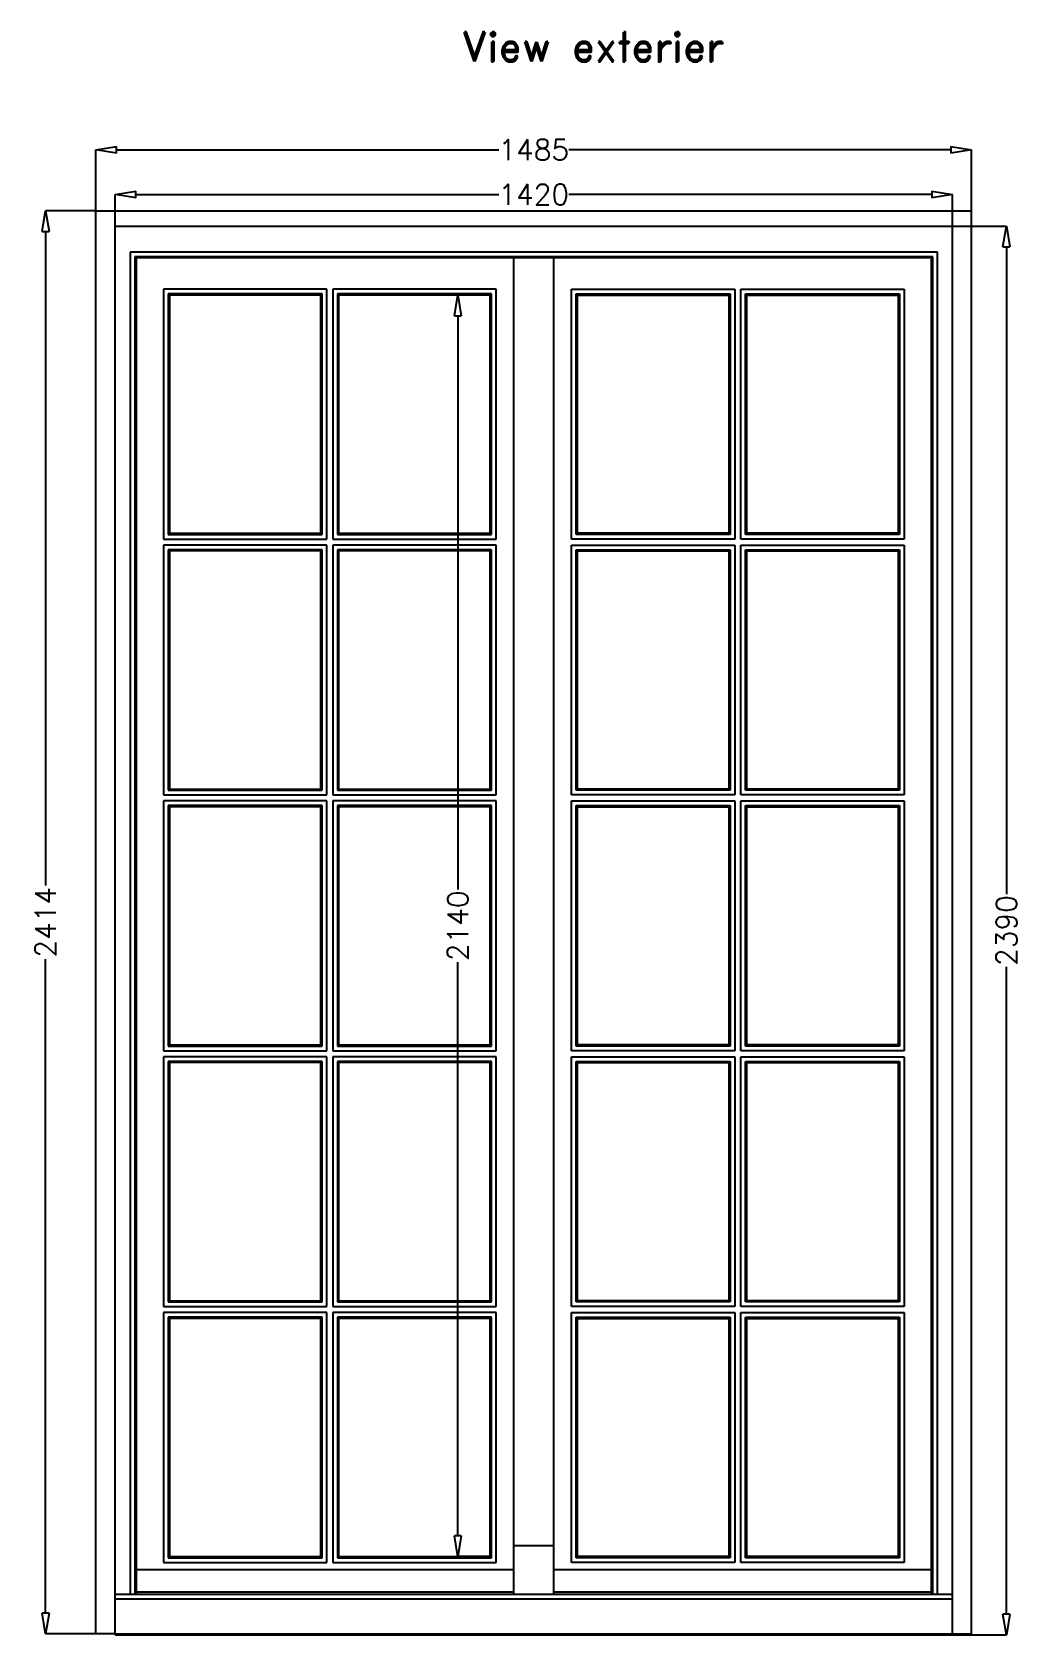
# Model space of a CAD drawing. Header units: millimetres. Extents: x 2806 to 10642, y -276 to 6064.
# Drawn here: x 2929 to 4605, y 3344 to 6064 of the extents above; entities that cross this region are included whole.
import ezdxf
from ezdxf.enums import TextEntityAlignment as Align

# ---------------------------------------------------------------- set-up
doc = ezdxf.new("R2010")
doc.units = ezdxf.units.MM
doc.layers.get('0').update_dxf_attribs({"color": 250})
for name, color, linetype in [('dim', 7, 'Continuous'), ('txt', 189, 'Continuous'), ('wall', 5, 'Continuous')]:
    doc.layers.add(name, color=color, linetype=linetype)
doc.styles.add('ROMAND', font='romand.shx')
doc.styles.add('romans', font='romans.shx')
doc.dimstyles.new('ECH1-1 objet', dxfattribs={"dimtxt": 35, "dimasz": 35, "dimexe": 0.18, "dimexo": 0, "dimgap": 0.09, "dimtad": 0, "dimdec": 8, "dimdsep": 46, "dimtxsty": 'romans', "dimblk1": 'CLOSEDBLANK', "dimblk2": 'CLOSEDBLANK', "dimsah": 1, "dimcen": 1, "dimclrd": 9, "dimclre": 9, "dimclrt": 6, "dimadec": 0, "dimazin": 0, "dimtfac": 1, "dimtdec": 8, "dimtofl": 0, "dimtmove": 0, "dimatfit": 3, "dimldrblk": 'CLOSEDBLANK', "dimfxl": 1, "dimtolj": 1, "dimtzin": 0, "dimarcsym": 0})

# ---------------------------------------------------------------- blocks, each defined once
blk = doc.blocks.new('_ClosedBlank')
at = {"color": 0, "linetype": 'ByBlock', "lineweight": -2}
for p, q in [((-1, 0.167), (0, 0)), ((-1, 0.167), (-1, -0.167)), ((0, 0), (-1, -0.167))]:
    blk.add_line(p, q, dxfattribs=at)
blk = doc.blocks.new('*D39')
at = {"layer": 'Defpoints', "color": 0, "transparency": 16777216}
for p in [(3651.5, 5617.5), (3706.2, 5617.5), (3706.2, 3477.5)]:
    blk.add_point(p, dxfattribs=at)
at = {"layer": 'dim', "color": 9, "lineweight": -2, "transparency": 16777216}
for p, q in [((3706.2, 5617.5), (3651.4, 5617.5)), ((3651.5, 5582.5), (3651.5, 4609.2)), ((3651.5, 3512.5), (3651.5, 4485.7)), ((3706.2, 3477.5), (3651.4, 3477.5))]:
    blk.add_line(p, q, dxfattribs=at)
at = {"layer": 'dim', "color": 9, "lineweight": -2, "transparency": 16777216, "xscale": 35, "yscale": 35, "zscale": 35}
for p, rotation in [((3651.5, 5617.5), 90), ((3651.5, 3477.5), 270)]:
    blk.add_blockref('_ClosedBlank', p, dxfattribs=dict(at, rotation=rotation))
at = {"layer": 'dim', "color": 6, "transparency": 16777216, "insert": (3651.5, 4547.5), "char_height": 35, "attachment_point": 5, "rotation": 90, "style": 'romans'}
blk.add_mtext('\\A1;2140', dxfattribs=at)
blk = doc.blocks.new('*D40')
at = {"layer": 'Defpoints', "color": 0, "transparency": 16777216}
for p in [(4522.7, 5864), (3037.7, 5760.5), (4522.7, 5760.5)]:
    blk.add_point(p, dxfattribs=at)
at = {"layer": 'dim', "color": 9, "lineweight": -2, "transparency": 16777216}
for p, q in [((3037.7, 5760.5), (3037.7, 5864.1)), ((3072.7, 5864), (3721, 5864)), ((4487.7, 5864), (3839.5, 5864)), ((4522.7, 5760.5), (4522.7, 5864.1))]:
    blk.add_line(p, q, dxfattribs=at)
at = {"layer": 'dim', "color": 9, "lineweight": -2, "transparency": 16777216, "xscale": 35, "yscale": 35, "zscale": 35, "rotation": 180}
blk.add_blockref('_ClosedBlank', (3037.7, 5864), dxfattribs=at)
at = {"layer": 'dim', "color": 9, "lineweight": -2, "transparency": 16777216, "xscale": 35, "yscale": 35, "zscale": 35}
blk.add_blockref('_ClosedBlank', (4522.7, 5864), dxfattribs=at)
at = {"layer": 'dim', "color": 6, "transparency": 16777216, "insert": (3780.2, 5864), "char_height": 35, "attachment_point": 5, "style": 'romans'}
blk.add_mtext('\\A1;1485', dxfattribs=at)
blk = doc.blocks.new('*D41')
at = {"layer": 'Defpoints', "color": 0, "transparency": 16777216}
for p in [(3037.7, 5760.5), (2952.4, 3346.5), (3037.7, 3346.5)]:
    blk.add_point(p, dxfattribs=at)
at = {"layer": 'dim', "color": 9, "lineweight": -2, "transparency": 16777216}
for p, q in [((3037.7, 5760.5), (2952.2, 5760.5)), ((2952.4, 5725.5), (2952.4, 4616.1)), ((2952.4, 3381.5), (2952.4, 4490.9)), ((3037.7, 3346.5), (2952.2, 3346.5))]:
    blk.add_line(p, q, dxfattribs=at)
at = {"layer": 'dim', "color": 9, "lineweight": -2, "transparency": 16777216, "xscale": 35, "yscale": 35, "zscale": 35}
for p, rotation in [((2952.4, 5760.5), 90), ((2952.4, 3346.5), 270)]:
    blk.add_blockref('_ClosedBlank', p, dxfattribs=dict(at, rotation=rotation))
at = {"layer": 'dim', "color": 6, "transparency": 16777216, "insert": (2952.4, 4553.5), "char_height": 35, "attachment_point": 5, "rotation": 90, "style": 'romans'}
blk.add_mtext('\\A1;2414', dxfattribs=at)
blk = doc.blocks.new('*D42')
at = {"layer": 'Defpoints', "color": 0, "transparency": 16777216}
for p in [(4490.2, 5734.5), (4581.6, 5734.5), (4490.2, 3344.5)]:
    blk.add_point(p, dxfattribs=at)
at = {"layer": 'dim', "color": 9, "lineweight": -2, "transparency": 16777216}
for p, q in [((4490.2, 5734.5), (4581.8, 5734.5)), ((4581.6, 5699.5), (4581.6, 4601.2)), ((4581.6, 3379.5), (4581.6, 4477.7)), ((4490.2, 3344.5), (4581.8, 3344.5))]:
    blk.add_line(p, q, dxfattribs=at)
at = {"layer": 'dim', "color": 9, "lineweight": -2, "transparency": 16777216, "xscale": 35, "yscale": 35, "zscale": 35}
for p, rotation in [((4581.6, 5734.5), 90), ((4581.6, 3344.5), 270)]:
    blk.add_blockref('_ClosedBlank', p, dxfattribs=dict(at, rotation=rotation))
at = {"layer": 'dim', "color": 6, "transparency": 16777216, "insert": (4581.6, 4539.5), "char_height": 35, "attachment_point": 5, "rotation": 90, "style": 'romans'}
blk.add_mtext('\\A1;2390', dxfattribs=at)
blk = doc.blocks.new('*D43')
at = {"layer": 'Defpoints', "color": 0, "transparency": 16777216}
for p in [(3070.2, 5788.1), (3070.2, 5734.5), (4490.2, 5734.5)]:
    blk.add_point(p, dxfattribs=at)
at = {"layer": 'dim', "color": 9, "lineweight": -2, "transparency": 16777216}
for p, q in [((3070.2, 5734.5), (3070.2, 5788.3)), ((3105.2, 5788.1), (3721, 5788.1)), ((4455.2, 5788.1), (3839.5, 5788.1)), ((4490.2, 5734.5), (4490.2, 5788.3))]:
    blk.add_line(p, q, dxfattribs=at)
at = {"layer": 'dim', "color": 9, "lineweight": -2, "transparency": 16777216, "xscale": 35, "yscale": 35, "zscale": 35, "rotation": 180}
blk.add_blockref('_ClosedBlank', (3070.2, 5788.1), dxfattribs=at)
at = {"layer": 'dim', "color": 9, "lineweight": -2, "transparency": 16777216, "xscale": 35, "yscale": 35, "zscale": 35}
blk.add_blockref('_ClosedBlank', (4490.2, 5788.1), dxfattribs=at)
at = {"layer": 'dim', "color": 6, "transparency": 16777216, "insert": (3780.2, 5788.1), "char_height": 35, "attachment_point": 5, "style": 'romans'}
blk.add_mtext('\\A1;1420', dxfattribs=at)

msp = doc.modelspace()

# ---------------------------------------------------------------- linework, layer by layer
for p, q in [((3037.74883333, 3346.47325006), (3037.74883333, 5760.47325006)), ((3037.74883333, 5760.47325006), (4522.74883333, 5760.47325006)), ((4522.74883333, 3346.47325006), (4522.74883333, 5760.47325006)), ((4464.74883333, 5690.47325006), (3095.74883333, 5690.47325006)), ((3095.74883333, 5690.47325006), (3095.74883333, 3413.47325006)), ((4464.74883333, 3413.47325006), (4464.74883333, 5690.47325006)), ((4456.74883333, 5682.47325006), (3103.74883333, 5682.47325006)), ((3103.74883333, 5682.47325006), (3103.74883333, 3413.47325006)), ((4454.74883333, 5680.47325006), (3105.74883333, 5680.47325006)), ((3105.74883333, 5680.47325006), (3105.74883333, 3413.47325006)), ((3746.24883333, 3413.47325006), (3746.24883333, 5680.47325006)), ((3814.24883333, 3413.47325006), (3814.24883333, 5680.47325006)), ((4454.74883333, 3413.47325006), (4454.74883333, 5680.47325006)), ((4456.74883333, 3413.47325006), (4456.74883333, 5682.47325006)), ((3429.24883333, 5627.47325006), (3152.24883333, 5627.47325006)), ((3152.24883333, 5627.47325006), (3152.24883333, 5203.47325006)), ((3421.24883333, 5619.47325006), (3160.24883333, 5619.47325006)), ((3160.24883333, 5619.47325006), (3160.24883333, 5211.47325006)), ((3419.24883333, 5617.47325006), (3162.24883333, 5617.47325006)), ((3162.24883333, 5617.47325006), (3162.24883333, 5213.47325006)), ((3419.24883333, 5213.47325006), (3419.24883333, 5617.47325006)), ((3421.24883333, 5211.47325006), (3421.24883333, 5619.47325006)), ((3429.24883333, 5203.47325006), (3429.24883333, 5627.47325006)), ((3716.24883333, 5627.47325006), (3439.24883333, 5627.47325006)), ((3439.24883333, 5627.47325006), (3439.24883333, 5203.47325006)), ((3708.24883333, 5619.47325006), (3447.24883333, 5619.47325006)), ((3447.24883333, 5619.47325006), (3447.24883333, 5211.47325006)), ((3706.24883333, 5617.47325006), (3449.24883333, 5617.47325006)), ((3449.24883333, 5617.47325006), (3449.24883333, 5213.47325006)), ((3706.24883333, 5213.47325006), (3706.24883333, 5617.47325006)), ((3708.24883333, 5211.47325006), (3708.24883333, 5619.47325006)), ((3716.24883333, 5203.47325006), (3716.24883333, 5627.47325006)), ((3844.24883333, 5203.47325006), (3844.24883333, 5627.47325006)), ((3844.24883333, 5627.47325006), (4121.24883333, 5627.47325006)), ((3852.24883333, 5211.47325006), (3852.24883333, 5619.47325006)), ((3852.24883333, 5619.47325006), (4113.24883333, 5619.47325006)), ((3854.24883333, 5213.47325006), (3854.24883333, 5617.47325006)), ((3854.24883333, 5617.47325006), (4111.24883333, 5617.47325006)), ((4111.24883333, 5617.47325006), (4111.24883333, 5213.47325006)), ((4113.24883333, 5619.47325006), (4113.24883333, 5211.47325006)), ((4121.24883333, 5627.47325006), (4121.24883333, 5203.47325006)), ((4131.24883333, 5203.47325006), (4131.24883333, 5627.47325006)), ((4131.24883333, 5627.47325006), (4408.24883333, 5627.47325006)), ((4139.24883333, 5211.47325006), (4139.24883333, 5619.47325006)), ((4139.24883333, 5619.47325006), (4400.24883333, 5619.47325006)), ((4141.24883333, 5213.47325006), (4141.24883333, 5617.47325006)), ((4141.24883333, 5617.47325006), (4398.24883333, 5617.47325006)), ((4398.24883333, 5617.47325006), (4398.24883333, 5213.47325006)), ((4400.24883333, 5619.47325006), (4400.24883333, 5211.47325006)), ((4408.24883333, 5627.47325006), (4408.24883333, 5203.47325006)), ((3152.24883333, 5203.47325006), (3429.24883333, 5203.47325006)), ((3160.24883333, 5211.47325006), (3421.24883333, 5211.47325006)), ((3162.24883333, 5213.47325006), (3419.24883333, 5213.47325006)), ((3439.24883333, 5203.47325006), (3716.24883333, 5203.47325006)), ((3447.24883333, 5211.47325006), (3708.24883333, 5211.47325006)), ((3449.24883333, 5213.47325006), (3706.24883333, 5213.47325006)), ((4121.24883333, 5203.47325006), (3844.24883333, 5203.47325006)), ((4113.24883333, 5211.47325006), (3852.24883333, 5211.47325006)), ((4111.24883333, 5213.47325006), (3854.24883333, 5213.47325006)), ((4408.24883333, 5203.47325006), (4131.24883333, 5203.47325006)), ((4400.24883333, 5211.47325006), (4139.24883333, 5211.47325006)), ((4398.24883333, 5213.47325006), (4141.24883333, 5213.47325006)), ((3429.24883333, 5193.47325006), (3152.24883333, 5193.47325006)), ((3152.24883333, 5193.47325006), (3152.24883333, 4769.47325006)), ((3421.24883333, 5185.47325006), (3160.24883333, 5185.47325006)), ((3160.24883333, 5185.47325006), (3160.24883333, 4777.47325006)), ((3419.24883333, 5183.47325006), (3162.24883333, 5183.47325006)), ((3162.24883333, 5183.47325006), (3162.24883333, 4779.47325006)), ((3419.24883333, 4779.47325006), (3419.24883333, 5183.47325006)), ((3421.24883333, 4777.47325006), (3421.24883333, 5185.47325006)), ((3429.24883333, 4769.47325006), (3429.24883333, 5193.47325006)), ((3716.24883333, 5193.47325006), (3439.24883333, 5193.47325006)), ((3439.24883333, 5193.47325006), (3439.24883333, 4769.47325006)), ((3708.24883333, 5185.47325006), (3447.24883333, 5185.47325006)), ((3447.24883333, 5185.47325006), (3447.24883333, 4777.47325006)), ((3706.24883333, 5183.47325006), (3449.24883333, 5183.47325006)), ((3449.24883333, 5183.47325006), (3449.24883333, 4779.47325006)), ((3706.24883333, 4779.47325006), (3706.24883333, 5183.47325006)), ((3708.24883333, 4777.47325006), (3708.24883333, 5185.47325006)), ((3716.24883333, 4769.47325006), (3716.24883333, 5193.47325006)), ((3844.24883333, 4769.47325006), (3844.24883333, 5193.47325006)), ((3844.24883333, 5193.47325006), (4121.24883333, 5193.47325006)), ((3852.24883333, 4777.47325006), (3852.24883333, 5185.47325006)), ((3852.24883333, 5185.47325006), (4113.24883333, 5185.47325006)), ((3854.24883333, 4779.47325006), (3854.24883333, 5183.47325006)), ((3854.24883333, 5183.47325006), (4111.24883333, 5183.47325006)), ((4111.24883333, 5183.47325006), (4111.24883333, 4779.47325006)), ((4113.24883333, 5185.47325006), (4113.24883333, 4777.47325006)), ((4121.24883333, 5193.47325006), (4121.24883333, 4769.47325006)), ((4131.24883333, 4769.47325006), (4131.24883333, 5193.47325006)), ((4131.24883333, 5193.47325006), (4408.24883333, 5193.47325006)), ((4139.24883333, 4777.47325006), (4139.24883333, 5185.47325006)), ((4139.24883333, 5185.47325006), (4400.24883333, 5185.47325006)), ((4141.24883333, 4779.47325006), (4141.24883333, 5183.47325006)), ((4141.24883333, 5183.47325006), (4398.24883333, 5183.47325006)), ((4398.24883333, 5183.47325006), (4398.24883333, 4779.47325006)), ((4400.24883333, 5185.47325006), (4400.24883333, 4777.47325006)), ((4408.24883333, 5193.47325006), (4408.24883333, 4769.47325006)), ((3152.24883333, 4769.47325006), (3429.24883333, 4769.47325006)), ((3429.24883333, 4759.47325006), (3152.24883333, 4759.47325006)), ((3152.24883333, 4759.47325006), (3152.24883333, 4335.47325006)), ((3160.24883333, 4777.47325006), (3421.24883333, 4777.47325006)), ((3162.24883333, 4779.47325006), (3419.24883333, 4779.47325006)), ((3429.24883333, 4335.47325006), (3429.24883333, 4759.47325006)), ((3439.24883333, 4769.47325006), (3716.24883333, 4769.47325006)), ((3716.24883333, 4759.47325006), (3439.24883333, 4759.47325006)), ((3439.24883333, 4759.47325006), (3439.24883333, 4335.47325006)), ((3447.24883333, 4777.47325006), (3708.24883333, 4777.47325006)), ((3449.24883333, 4779.47325006), (3706.24883333, 4779.47325006)), ((3716.24883333, 4335.47325006), (3716.24883333, 4759.47325006)), ((4121.24883333, 4769.47325006), (3844.24883333, 4769.47325006)), ((3844.24883333, 4335.47325006), (3844.24883333, 4759.47325006)), ((3844.24883333, 4759.47325006), (4121.24883333, 4759.47325006)), ((4113.24883333, 4777.47325006), (3852.24883333, 4777.47325006)), ((4111.24883333, 4779.47325006), (3854.24883333, 4779.47325006)), ((4121.24883333, 4759.47325006), (4121.24883333, 4335.47325006)), ((4408.24883333, 4769.47325006), (4131.24883333, 4769.47325006)), ((4131.24883333, 4335.47325006), (4131.24883333, 4759.47325006)), ((4131.24883333, 4759.47325006), (4408.24883333, 4759.47325006)), ((4400.24883333, 4777.47325006), (4139.24883333, 4777.47325006)), ((4398.24883333, 4779.47325006), (4141.24883333, 4779.47325006)), ((4408.24883333, 4759.47325006), (4408.24883333, 4335.47325006)), ((3421.24883333, 4751.47325006), (3160.24883333, 4751.47325006)), ((3160.24883333, 4751.47325006), (3160.24883333, 4343.47325006)), ((3419.24883333, 4749.47325006), (3162.24883333, 4749.47325006)), ((3162.24883333, 4749.47325006), (3162.24883333, 4345.47325006)), ((3419.24883333, 4345.47325006), (3419.24883333, 4749.47325006)), ((3421.24883333, 4343.47325006), (3421.24883333, 4751.47325006)), ((3708.24883333, 4751.47325006), (3447.24883333, 4751.47325006)), ((3447.24883333, 4751.47325006), (3447.24883333, 4343.47325006)), ((3706.24883333, 4749.47325006), (3449.24883333, 4749.47325006)), ((3449.24883333, 4749.47325006), (3449.24883333, 4345.47325006)), ((3706.24883333, 4345.47325006), (3706.24883333, 4749.47325006)), ((3708.24883333, 4343.47325006), (3708.24883333, 4751.47325006)), ((3852.24883333, 4343.47325006), (3852.24883333, 4751.47325006)), ((3852.24883333, 4751.47325006), (4113.24883333, 4751.47325006)), ((3854.24883333, 4345.47325006), (3854.24883333, 4749.47325006)), ((3854.24883333, 4749.47325006), (4111.24883333, 4749.47325006)), ((4111.24883333, 4749.47325006), (4111.24883333, 4345.47325006)), ((4113.24883333, 4751.47325006), (4113.24883333, 4343.47325006)), ((4139.24883333, 4343.47325006), (4139.24883333, 4751.47325006)), ((4139.24883333, 4751.47325006), (4400.24883333, 4751.47325006)), ((4141.24883333, 4345.47325006), (4141.24883333, 4749.47325006)), ((4141.24883333, 4749.47325006), (4398.24883333, 4749.47325006)), ((4398.24883333, 4749.47325006), (4398.24883333, 4345.47325006)), ((4400.24883333, 4751.47325006), (4400.24883333, 4343.47325006)), ((3152.24883333, 4335.47325006), (3429.24883333, 4335.47325006)), ((3429.24883333, 4325.47325006), (3152.24883333, 4325.47325006)), ((3152.24883333, 4325.47325006), (3152.24883333, 3901.47325006)), ((3160.24883333, 4343.47325006), (3421.24883333, 4343.47325006)), ((3162.24883333, 4345.47325006), (3419.24883333, 4345.47325006)), ((3429.24883333, 3901.47325006), (3429.24883333, 4325.47325006)), ((3439.24883333, 4335.47325006), (3716.24883333, 4335.47325006)), ((3716.24883333, 4325.47325006), (3439.24883333, 4325.47325006)), ((3439.24883333, 4325.47325006), (3439.24883333, 3901.47325006)), ((3447.24883333, 4343.47325006), (3708.24883333, 4343.47325006)), ((3449.24883333, 4345.47325006), (3706.24883333, 4345.47325006)), ((3716.24883333, 3901.47325006), (3716.24883333, 4325.47325006)), ((4121.24883333, 4335.47325006), (3844.24883333, 4335.47325006)), ((3844.24883333, 3901.47325006), (3844.24883333, 4325.47325006)), ((3844.24883333, 4325.47325006), (4121.24883333, 4325.47325006)), ((4113.24883333, 4343.47325006), (3852.24883333, 4343.47325006)), ((4111.24883333, 4345.47325006), (3854.24883333, 4345.47325006)), ((4121.24883333, 4325.47325006), (4121.24883333, 3901.47325006)), ((4408.24883333, 4335.47325006), (4131.24883333, 4335.47325006)), ((4131.24883333, 3901.47325006), (4131.24883333, 4325.47325006)), ((4131.24883333, 4325.47325006), (4408.24883333, 4325.47325006)), ((4400.24883333, 4343.47325006), (4139.24883333, 4343.47325006)), ((4398.24883333, 4345.47325006), (4141.24883333, 4345.47325006)), ((4408.24883333, 4325.47325006), (4408.24883333, 3901.47325006)), ((3421.24883333, 4317.47325006), (3160.24883333, 4317.47325006)), ((3160.24883333, 4317.47325006), (3160.24883333, 3909.47325006)), ((3419.24883333, 4315.47325006), (3162.24883333, 4315.47325006)), ((3162.24883333, 4315.47325006), (3162.24883333, 3911.47325006)), ((3419.24883333, 3911.47325006), (3419.24883333, 4315.47325006)), ((3421.24883333, 3909.47325006), (3421.24883333, 4317.47325006)), ((3708.24883333, 4317.47325006), (3447.24883333, 4317.47325006)), ((3447.24883333, 4317.47325006), (3447.24883333, 3909.47325006)), ((3706.24883333, 4315.47325006), (3449.24883333, 4315.47325006)), ((3449.24883333, 4315.47325006), (3449.24883333, 3911.47325006)), ((3706.24883333, 3911.47325006), (3706.24883333, 4315.47325006)), ((3708.24883333, 3909.47325006), (3708.24883333, 4317.47325006)), ((3852.24883333, 3909.47325006), (3852.24883333, 4317.47325006)), ((3852.24883333, 4317.47325006), (4113.24883333, 4317.47325006)), ((3854.24883333, 3911.47325006), (3854.24883333, 4315.47325006)), ((3854.24883333, 4315.47325006), (4111.24883333, 4315.47325006)), ((4111.24883333, 4315.47325006), (4111.24883333, 3911.47325006)), ((4113.24883333, 4317.47325006), (4113.24883333, 3909.47325006)), ((4139.24883333, 3909.47325006), (4139.24883333, 4317.47325006)), ((4139.24883333, 4317.47325006), (4400.24883333, 4317.47325006)), ((4141.24883333, 3911.47325006), (4141.24883333, 4315.47325006)), ((4141.24883333, 4315.47325006), (4398.24883333, 4315.47325006)), ((4398.24883333, 4315.47325006), (4398.24883333, 3911.47325006)), ((4400.24883333, 4317.47325006), (4400.24883333, 3909.47325006)), ((3152.24883333, 3901.47325006), (3429.24883333, 3901.47325006)), ((3429.24883333, 3891.47325006), (3152.24883333, 3891.47325006)), ((3152.24883333, 3891.47325006), (3152.24883333, 3467.47325006)), ((3160.24883333, 3909.47325006), (3421.24883333, 3909.47325006)), ((3162.24883333, 3911.47325006), (3419.24883333, 3911.47325006)), ((3429.24883333, 3467.47325006), (3429.24883333, 3891.47325006)), ((3439.24883333, 3901.47325006), (3716.24883333, 3901.47325006)), ((3716.24883333, 3891.47325006), (3439.24883333, 3891.47325006)), ((3439.24883333, 3891.47325006), (3439.24883333, 3467.47325006)), ((3447.24883333, 3909.47325006), (3708.24883333, 3909.47325006)), ((3449.24883333, 3911.47325006), (3706.24883333, 3911.47325006)), ((3716.24883333, 3467.47325006), (3716.24883333, 3891.47325006)), ((4121.24883333, 3901.47325006), (3844.24883333, 3901.47325006)), ((3844.24883333, 3467.47325006), (3844.24883333, 3891.47325006)), ((3844.24883333, 3891.47325006), (4121.24883333, 3891.47325006)), ((4113.24883333, 3909.47325006), (3852.24883333, 3909.47325006)), ((4111.24883333, 3911.47325006), (3854.24883333, 3911.47325006)), ((4121.24883333, 3891.47325006), (4121.24883333, 3467.47325006)), ((4408.24883333, 3901.47325006), (4131.24883333, 3901.47325006)), ((4131.24883333, 3467.47325006), (4131.24883333, 3891.47325006)), ((4131.24883333, 3891.47325006), (4408.24883333, 3891.47325006)), ((4400.24883333, 3909.47325006), (4139.24883333, 3909.47325006)), ((4398.24883333, 3911.47325006), (4141.24883333, 3911.47325006)), ((4408.24883333, 3891.47325006), (4408.24883333, 3467.47325006)), ((3421.24883333, 3883.47325006), (3160.24883333, 3883.47325006)), ((3160.24883333, 3883.47325006), (3160.24883333, 3475.47325006)), ((3419.24883333, 3881.47325006), (3162.24883333, 3881.47325006)), ((3162.24883333, 3881.47325006), (3162.24883333, 3477.47325006)), ((3419.24883333, 3477.47325006), (3419.24883333, 3881.47325006)), ((3421.24883333, 3475.47325006), (3421.24883333, 3883.47325006)), ((3708.24883333, 3883.47325006), (3447.24883333, 3883.47325006)), ((3447.24883333, 3883.47325006), (3447.24883333, 3475.47325006)), ((3706.24883333, 3881.47325006), (3449.24883333, 3881.47325006)), ((3449.24883333, 3881.47325006), (3449.24883333, 3477.47325006)), ((3706.24883333, 3477.47325006), (3706.24883333, 3881.47325006)), ((3708.24883333, 3475.47325006), (3708.24883333, 3883.47325006)), ((3852.24883333, 3475.47325006), (3852.24883333, 3883.47325006)), ((3852.24883333, 3883.47325006), (4113.24883333, 3883.47325006)), ((3854.24883333, 3477.47325006), (3854.24883333, 3881.47325006)), ((3854.24883333, 3881.47325006), (4111.24883333, 3881.47325006)), ((4111.24883333, 3881.47325006), (4111.24883333, 3477.47325006)), ((4113.24883333, 3883.47325006), (4113.24883333, 3475.47325006)), ((4139.24883333, 3475.47325006), (4139.24883333, 3883.47325006)), ((4139.24883333, 3883.47325006), (4400.24883333, 3883.47325006)), ((4141.24883333, 3477.47325006), (4141.24883333, 3881.47325006)), ((4141.24883333, 3881.47325006), (4398.24883333, 3881.47325006)), ((4398.24883333, 3881.47325006), (4398.24883333, 3477.47325006)), ((4400.24883333, 3883.47325006), (4400.24883333, 3475.47325006)), ((3746.24883333, 3496.47325006), (3814.24883333, 3496.47325006)), ((3105.74883333, 3455.46380759), (3746.24883333, 3455.46380759)), ((3152.24883333, 3467.47325006), (3429.24883333, 3467.47325006)), ((3160.24883333, 3475.47325006), (3421.24883333, 3475.47325006)), ((3162.24883333, 3477.47325006), (3419.24883333, 3477.47325006)), ((3439.24883333, 3467.47325006), (3716.24883333, 3467.47325006)), ((3447.24883333, 3475.47325006), (3708.24883333, 3475.47325006)), ((3449.24883333, 3477.47325006), (3706.24883333, 3477.47325006)), ((3814.24883333, 3455.46380759), (4454.74883333, 3455.46380759)), ((4121.24883333, 3467.47325006), (3844.24883333, 3467.47325006)), ((4113.24883333, 3475.47325006), (3852.24883333, 3475.47325006)), ((4111.24883333, 3477.47325006), (3854.24883333, 3477.47325006)), ((4408.24883333, 3467.47325006), (4131.24883333, 3467.47325006)), ((4400.24883333, 3475.47325006), (4139.24883333, 3475.47325006)), ((4398.24883333, 3477.47325006), (4141.24883333, 3477.47325006)), ((3070.24883333, 3413.47325006), (4490.24883333, 3413.47325006)), ((3070.24883333, 3405.46154115), (4490.24883333, 3405.46154115)), ((3105.74883333, 3417.47325006), (3746.24883333, 3417.47325006)), ((3814.24883333, 3417.47325006), (4454.74883333, 3417.47325006)), ((3070.24883333, 3346.47325006), (3037.74883333, 3346.47325006)), ((3070.24883333, 3346.47325006), (4490.24883333, 3346.47325006)), ((4490.24883333, 3346.47325006), (4522.74883333, 3346.47325006))]:
    msp.add_line(p, q)
at = {"layer": 'wall'}
for p, q in [((3070.24883333, 5734.47325006), (4490.24883333, 5734.47325006)), ((3070.24883333, 3344.47325006), (3070.24883333, 5734.47325006)), ((4490.24883333, 3344.47325006), (4490.24883333, 5734.47325006)), ((3070.24883333, 3344.47325006), (4490.24883333, 3344.47325006))]:
    msp.add_line(p, q, dxfattribs=at)

# ---------------------------------------------------------------- texts
at = {"layer": 'txt', "style": 'ROMAND'}
msp.add_text('View exterier', height=50, dxfattribs=at).set_placement((3880.24883333, 6013.77110727), align=Align.CENTER)

# ---------------------------------------------------------------- dimensions: what is measured, and where the dimension line sits
at = {"layer": 'dim'}
for base, p1, p2, picture, middle in [((4522.7488333335, 5863.9669267973), (3037.7488333335, 5760.4732500605), (4522.7488333335, 5760.4732500605), '*D40', (3780.2488333335, 5863.9669267973)), ((3070.2488333335, 5788.1413799164), (4490.2488333335, 5734.4732500605), (3070.2488333335, 5734.4732500605), '*D43', (3780.2488333335, 5788.1413799164))]:
    dim = msp.add_linear_dim(base=base, p1=p1, p2=p2, dimstyle='ECH1-1 objet', dxfattribs=at)
    dim.commit()
    dim.dimension.update_dxf_attribs({"geometry": picture, "text_midpoint": middle})
for base, p1, p2, picture, middle in [((2952.4288016938, 3346.4732500605), (3037.7488333335, 5760.4732500605), (3037.7488333335, 3346.4732500605), '*D41', (2952.4288016938, 4553.4732500605)), ((4581.6227672474, 5734.4732500605), (4490.2488333335, 3344.4732500605), (4490.2488333335, 5734.4732500605), '*D42', (4581.6227672474, 4539.4732500605)), ((3651.5491175939, 5617.4732500605), (3706.2488333335, 3477.4732500605), (3706.2488333335, 5617.4732500605), '*D39', (3651.5491175939, 4547.4732500605))]:
    dim = msp.add_linear_dim(base=base, p1=p1, p2=p2, angle=90, dimstyle='ECH1-1 objet', dxfattribs=at)
    dim.commit()
    dim.dimension.update_dxf_attribs({"geometry": picture, "text_midpoint": middle})

doc.saveas('drawing.dxf')
